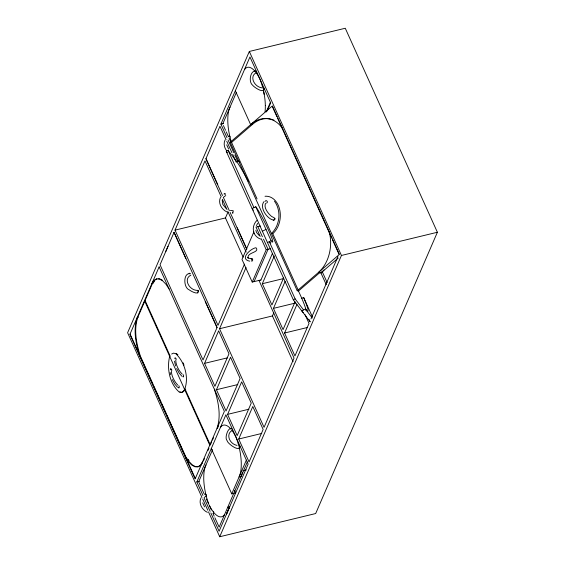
<?xml version="1.0" encoding="UTF-8"?>
<svg xmlns="http://www.w3.org/2000/svg" width="565" height="565" viewBox="0 0 565 565"><rect width="100%" height="100%" fill="white"/><g stroke="black" fill="none" stroke-linecap="round" stroke-linejoin="round"><path stroke-width="0.85" d="M264.039 201.592C258.678 207.687 268.347 220.625 274.477 220.053C276.589 217.539 271.659 217.271 270.699 215.661C267.337 212.511 264.13 207.821 265.268 204.163L265.917 203.28M265.345 105.457L265.282 108.791A31.887 12.034 76.4 0 1 265.034 111.87M190.603 273.714C183.152 272.033 183.124 287.691 189.303 289.923C191.161 291.335 199.353 295.841 198.209 290.431M232.618 212.44L232.766 213.316L233.211 211.077M232.498 429.88C229.298 424.061 223.867 437.861 227.109 440.601C227.278 443.539 240.549 453.137 239.765 445.856M256.164 71.218C250.408 69.537 248.134 82.038 252.696 85.28C253.876 87.137 264.823 94.539 263.813 88.041M239.426 448.222L239.504 447M171.739 370.584C172.212 369.468 170.263 367.773 170.51 369.736M228.634 136.469L229.157 136.017L230.259 136.942M206.38 495.795C206.903 494.785 204.664 492.842 204.601 494.537M169.67 356.338C166.661 368.436 169.592 383.621 179.19 392.039L181.323 392.484L183.173 391.594L184.607 389.433L185.73 389.158M176.012 359.743C176.704 358.662 174.642 356.593 174.846 358.69M181.888 392.35L183.731 391.46C189.692 379.539 185.306 362.448 175.644 353.591L173.512 353.146L171.661 354.036M217.066 428.256C221.289 415.558 218.38 401.715 214.403 389.32L214.968 389.186M217.624 428.122L218.316 425.798M165.75 251.559L168.031 246.276M225.061 139.986C223.33 143.503 224.256 147.74 226.607 150.728M220.505 197.383C217.786 202.955 221.614 209.537 226.883 211.924M201.006 497.8C198.287 503.373 202.115 509.948 207.383 512.335M226.445 514.086L229.602 506.798L226.586 514.058M208.485 511.855L219.721 536.75L315.673 513.543L437.388 232.257L345.279 28.25L249.327 51.457L127.612 332.743L201.952 497.398M244.49 264.123L218.005 325.334L175.023 230.132L204.989 160.87L221.247 196.867M226.968 137.578L220.894 124.123L249.949 56.966L270.677 102.872L267.174 110.959M222.709 124.003L236.29 92.653M266.228 111.955L270.402 102.307M243.155 257.139L225.456 217.935L227.893 212.299M253.883 231.904L241.989 259.406L252.223 282.069L260.889 279.972M204.551 363.373L218.627 330.85L228.987 353.796L214.919 386.319L204.551 363.373L227.589 357.8M258.925 280.311L294.033 358.076L264.06 427.338L219.538 328.738L246.029 267.528M252.223 282.069L266.221 249.723L261.277 238.783M254.066 281.624L268.064 249.278L263.474 239.115M260.79 280.311L272.457 253.339M216.452 389.723L230.527 357.2L240.118 378.451L226.049 410.974L216.452 389.723L237.78 384.56M283.588 277.994L271.92 304.966L262.322 283.715L274.336 255.945M203.365 461.075L204.41 458.66M207.885 450.623L208.93 448.215M210.667 444.196L211.713 441.788M212.412 440.177L213.45 437.769M202.948 495.456L196.839 481.938L225.901 414.781L248.162 464.084L219.1 531.241L210.844 512.949M227.582 414.371L241.658 381.848L251.248 403.099L237.18 435.622L227.582 414.371L248.911 409.215M295.064 301.851L283.051 329.614L273.453 308.363L285.127 281.391M212.588 449.662L198.661 481.811L203.951 493.542M293.065 361.635L272.436 315.941L273.827 312.72M238.713 439.026L252.788 406.496L263.149 429.449L249.073 461.972L238.713 439.026L261.743 433.454M305.093 314.733L309.02 323.441L294.944 355.964L284.583 333.011L296.943 304.457M234.645 490.526L235.718 492.913L231.763 493.874L246.354 460.122M247.293 462.05L219.142 527.145L214.912 517.766M310.983 318.907L337.941 256.602M219.721 536.75L341.444 255.465L249.327 51.457M265.133 201.338C265.974 199.247 268.643 202.037 266.737 202.99M256.454 225.583L257.682 223.38M154.563 280.904L152.938 283.482L151.816 283.757L153.842 280.537L156.413 278.926L159.387 279.011L162.607 280.784L165.891 284.153L169.083 288.941M202.461 462.015L200.427 465.235L197.863 466.845L194.89 466.761L191.669 464.988L188.378 461.612L185.193 456.831M201.394 464.451L202.616 462.523M254.879 70.66L254.815 71.557M189.317 273.156L189.176 273.778M230.831 428.468L230.69 429.089M237.01 445.404C229.15 443.85 225.548 433.602 232.462 430.346M263.551 89.185L263.848 88.783M197.99 291.688L198.287 291.286M239.207 447.402L239.8 446.597M251.143 258.925L251.503 258.558L251.821 259.836M244.497 69.58L245.584 68.323A28.603 10.792 76.4 0 1 255.196 71.501M220.449 427.387L221.537 426.137A28.603 10.792 76.4 0 1 230.562 428.644M224.602 514.538L223.507 515.789A28.603 10.792 76.4 0 1 209.297 505.28M257.16 220.188C253.586 223.408 252.251 228.867 254.144 233.324M171.555 369.439L171.117 369.884L170.658 368.825M225.004 194.522L225.527 194.063L224.835 193.477L224.241 193.505L224.1 194.127M230.195 142.288L272.365 105.916L339.403 254.391L297.232 290.763L230.195 142.288L231.565 142.429L252.647 124.243A33.342 24.705 -84.1 0 1 274.011 120.161M319.684 272.718L298.603 290.904L297.232 290.763M329.169 231.721A33.342 24.705 -84.1 0 1 318.314 272.577L321.054 272.86L338.188 258.078M256.404 72.687C248.529 76.346 254.857 88.465 263.7 87.907M223.917 196.931L225.767 195.532M190.85 275.183C182.968 278.842 189.303 290.968 198.146 290.403M204.417 497.348L206.267 495.95M156.978 278.785L154.407 280.395L152.381 283.616L137.775 317.375C133.637 329.805 136.334 343.365 140.191 355.519M199.064 466.302L200.992 465.094M274.138 219.347L275.014 218.853M309.133 319.55L310.192 321.895L293.32 299.81L226.282 151.335L228.105 150.424L236.544 161.47A33.342 2.91 63.4 0 1 248.381 181.485M236.544 161.47L238.366 160.552A33.342 2.91 63.4 0 1 239.68 162.374M267.471 242.569L271.129 240.747A20.495 1.787 63.4 0 0 268.721 230.647A20.495 1.787 63.4 0 0 255.776 206.741L252.124 208.57A20.495 1.787 63.4 0 1 253.297 210.251M262.358 231.24L266.009 229.411M293.32 299.81L295.142 298.892L303.582 309.938M306.173 310.715A33.342 2.91 63.4 0 0 301.781 298.32L303.61 297.402L312.431 316.944M303.61 297.402A33.342 2.91 63.4 0 1 305.404 309.027L301.752 310.856A33.342 2.91 63.4 0 0 303.391 312.692M251.722 258.502L248.656 258.311L247.703 257.605L248.113 258.092L248.049 256.771C248.466 252.28 259.957 252.322 255.994 247.738C250.832 248.339 238.96 259.109 249.723 261.185M230.026 107.117L230.012 107.124A31.887 12.034 76.4 0 0 227.829 117.513L227.787 120.846A31.887 12.034 76.4 0 0 228.889 131.815L229.644 135.614A31.887 12.034 76.4 0 0 231.459 142.366M220.894 124.123L223.45 123.509M175.023 230.132L225.456 217.935M260.387 225.993L255.98 227.052L260.218 236.431M266.221 249.723L270.621 248.656M341.444 255.465L437.388 232.257M262.322 283.715L283.651 278.552M138.333 317.233L137.21 317.509C132.987 330.214 135.897 344.057 139.866 356.444M273.453 308.363L295.636 302.995M219.538 328.738L272.436 315.941M284.583 333.011L307.621 327.439M205.964 464.939L205.978 464.931A31.887 12.034 76.4 0 0 203.796 475.327L203.732 478.661A31.887 12.034 76.4 0 0 204.855 489.622L205.596 493.429A31.887 12.034 76.4 0 0 208.909 504.474L208.909 504.474M196.839 481.938L199.403 481.316M242.908 470.793L246.326 469.967M227.759 507.243L229.743 506.763M158.461 278.828L159.952 278.87M198.421 466.704L195.448 466.626L192.234 464.847L188.943 461.478L185.758 456.69M183.053 374.687C183.985 374.863 183.59 378.063 182.848 376.587M178.717 385.74C179.818 386.036 178.999 389.44 178.448 387.357M252.647 124.243L251.277 124.102A33.342 24.705 -84.1 0 1 282.599 128.587M298.242 290.106L272.761 233.67L271.391 233.529C280.028 225.407 281.476 210.731 274.456 201.147M230.421 210.441L233.063 210.752M179.755 391.905L181.174 392.202M197.842 292.967L197.686 292.388M239.292 448.257L239.2 447.706M260.719 239.108C257.859 238.211 255.528 236.128 254.201 233.458M160.594 279.23L162.522 280.289M251.948 258.537L252.357 258.862M176.202 353.45L177.911 354.764M182.092 374.016C178.681 370.584 175.673 364.616 175.786 360.272M177.749 385.069C174.345 381.636 171.336 375.668 171.449 371.325M259.427 235.753L256.517 232.462L255.874 230.238M225.838 208.238L222.808 204.452L222.207 200.285M181.888 376.248L179.183 373.112L176.647 368.55M177.544 387.3L174.846 384.165L172.311 379.595M251.284 260.811C252.251 261.934 253.12 259.942 252.513 259.13M273.432 220.47L273.262 220.103M226.282 151.335L227.335 152.72M305.404 309.027L312.261 317.996M188.138 459.289L189.049 460.659M228.62 149.089L226.713 144.866M204.565 506.904L202.715 502.85M256.341 71.494L256.567 72.32M272.577 107.075L276.928 116.722M277.655 118.325L331.733 238.098M332.46 239.708L338.993 254.172M322.078 271.334L327.156 282.592M320.8 272.641L326.245 284.696M235.344 90.725L250.789 124.922M231.565 142.429L257.047 198.873M298.172 290.318L301.781 298.32M223.415 125.564L225.534 130.254M226.24 131.815L228.352 136.504M229.058 138.072L230.471 141.194M228.041 139.951L233.755 152.614M234.828 154.987L237.688 161.322M226.042 139.661L219.976 126.235L205.907 158.758L222.518 195.561M226.756 141.243L231.897 152.635M232.625 154.238L236.234 162.233M255.776 206.741L271.129 240.747M228.105 150.424L253.946 207.659M295.142 298.892L269.3 241.658A20.495 1.787 63.4 0 0 270.91 242.83M257.831 226.607L262.414 236.77M205.978 158.581L217.751 184.649M237.194 227.716L246.827 249.045M223.246 197.157L229.383 210.759M230.11 212.362L246.721 249.158M222.335 199.268L227.024 209.672M227.752 211.268L246.171 252.068M174.027 232.42L185.8 258.488M205.243 301.555L217.017 327.622M170.227 356.204L145.078 300.495L144.513 300.629L209.763 445.135M185.172 389.292L210.321 445.001M211.296 448.539L231.763 493.874M206.423 499.008L208.541 503.698M209.262 505.258L211.381 509.948M213.146 513.853L214.206 516.198M140.431 356.31L153.122 384.419M153.85 386.022L161.096 402.082M161.823 403.693L166.174 413.326M166.901 414.936L171.251 424.569M171.979 426.18L185.391 455.891M130.063 334.035L195.306 478.541M204.022 497.843L210.124 511.36M202.68 499.001L207.758 510.244M183.124 362.836L184.006 365.159M175.623 365.95L174.493 361.219M263.481 90.69L264.243 94.489A31.887 12.034 76.4 0 1 265.324 105.464M263.467 90.69L264.222 94.496M239.433 448.504L240.174 452.311A31.887 12.034 76.4 0 1 241.276 463.279L241.234 466.605A31.887 12.034 76.4 0 1 239.052 477.001L241.057 476.514A31.887 12.034 76.4 0 0 242.343 472.841M170.185 372.519L170.566 374.623M213.676 511.304L213.266 513.733L213.125 513.408M238.868 446.23A31.887 12.034 76.4 0 0 236.121 437.451A28.603 10.792 76.4 0 0 232.017 430.41M262.527 86.911A31.887 12.034 76.4 0 0 260.168 79.637A28.603 10.792 76.4 0 0 255.634 72.03M324.02 269.901A33.342 24.705 -84.1 0 1 321.054 272.86M265.02 196.26A20.495 15.184 -84.1 0 1 279.795 210.088A20.495 15.184 -84.1 0 1 272.761 233.67M159.118 266.878L129.908 334.388L195.151 478.887L224.369 411.384L159.118 266.878M174.105 232.243L160.036 264.766L203.019 359.969L217.094 327.446L174.105 232.243"/></g></svg>
